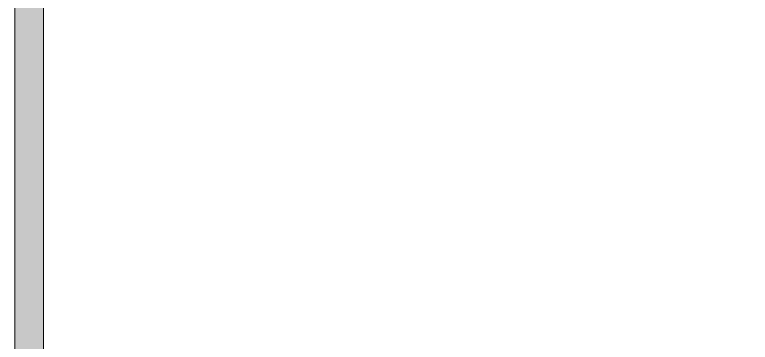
# Model space of a CAD drawing. Extents: x -1392 to 5791, y -3809 to 1722.
# Drawn here: x -1156.5 to -926, y -1712.4 to -1609.9 of the extents above; entities that cross this region are included whole.
import ezdxf

# ---------------------------------------------------------------- set-up
doc = ezdxf.new("R2010")
doc.units = 0
doc.header["$MEASUREMENT"] = 0
doc.layers.add('G-ANNO-TTLB', color=7, linetype='Continuous', lineweight=0)
doc.layers.add('WALL SCRATCH', color=7, linetype='Continuous', lineweight=0)

msp = doc.modelspace()

# ---------------------------------------------------------------- hatches: boundary and pattern name
at = {"layer": 'G-ANNO-TTLB', "true_color": 0xff00ff, "transparency": 33554687}
h = msp.add_hatch(color=6, dxfattribs=at)
edge = h.paths.add_edge_path()
edge.add_spline(control_points=[(1773.02, -3692.6), (1773.02, -3692.6), (-1156.5, -3692.6), (-1156.5, -3692.6), (-1156.5, -3692.6), (-1156.5, -1235.6), (-1156.5, -1235.6), (-1156.5, -1235.6), (1773.02, -1235.6), (1773.02, -1235.6), (1773.02, -1235.6), (1773.02, -3692.6), (1773.02, -3692.6)], knot_values=[0, 0, 0, 0, 1, 1, 1, 2, 2, 2, 3, 3, 3, 4, 4, 4, 4], degree=3, periodic=0)
edge = h.paths.add_edge_path()
edge.add_spline(control_points=[(-1147.5, -1244.6), (-1147.5, -1244.6), (-1147.5, -3683.6), (-1147.5, -3683.6), (-1147.5, -3683.6), (1764.02, -3683.6), (1764.02, -3683.6), (1764.02, -3683.6), (1764.02, -1244.6), (1764.02, -1244.6), (1764.02, -1244.6), (-1147.5, -1244.6), (-1147.5, -1244.6)], knot_values=[0, 0, 0, 0, 1, 1, 1, 2, 2, 2, 3, 3, 3, 4, 4, 4, 4], degree=3, periodic=0)
edge.add_line((-1147.5, -1244.6), (-1147.5, -1244.6))

# ---------------------------------------------------------------- linework, layer by layer
at = {"layer": 'G-ANNO-TTLB', "color": 6, "lineweight": 9, "true_color": 0xff00ff}
for p, q in [((-1156.5, -1235.6), (-1156.5, -3692.6)), ((-1147.5, -1244.6), (-1147.5, -3683.6)), ((-1147.5, -3683.6), (-1147.5, -1244.6))]:
    msp.add_line(p, q, dxfattribs=at)
at = {"layer": 'G-ANNO-TTLB'}
for points in [[(1773.02, -3692.6), (1773.02, -3692.6), (-1156.5, -3692.6), (-1156.5, -3692.6), (-1156.5, -3692.6), (-1156.5, -1235.6), (-1156.5, -1235.6), (-1156.5, -1235.6), (1773.02, -1235.6), (1773.02, -1235.6), (1773.02, -1235.6), (1773.02, -3692.6), (1773.02, -3692.6)], [(-1147.5, -1244.6), (-1147.5, -1244.6), (-1147.5, -3683.6), (-1147.5, -3683.6), (-1147.5, -3683.6), (1764.02, -3683.6), (1764.02, -3683.6), (1764.02, -3683.6), (1764.02, -1244.6), (1764.02, -1244.6), (1764.02, -1244.6), (-1147.5, -1244.6), (-1147.5, -1244.6)]]:
    msp.add_open_spline(points, degree=3, knots=[0, 0, 0, 0, 1, 1, 1, 2, 2, 2, 3, 3, 3, 4, 4, 4, 4], dxfattribs=at)
at = {"layer": 'WALL SCRATCH', "color": 252, "lineweight": 25, "true_color": 0x848484}
for points in [[(-1145.65, -1646.1)], [(-1145.61, -1646.11)]]:
    msp.add_lwpolyline(points, dxfattribs=at)

doc.saveas('drawing.dxf')
